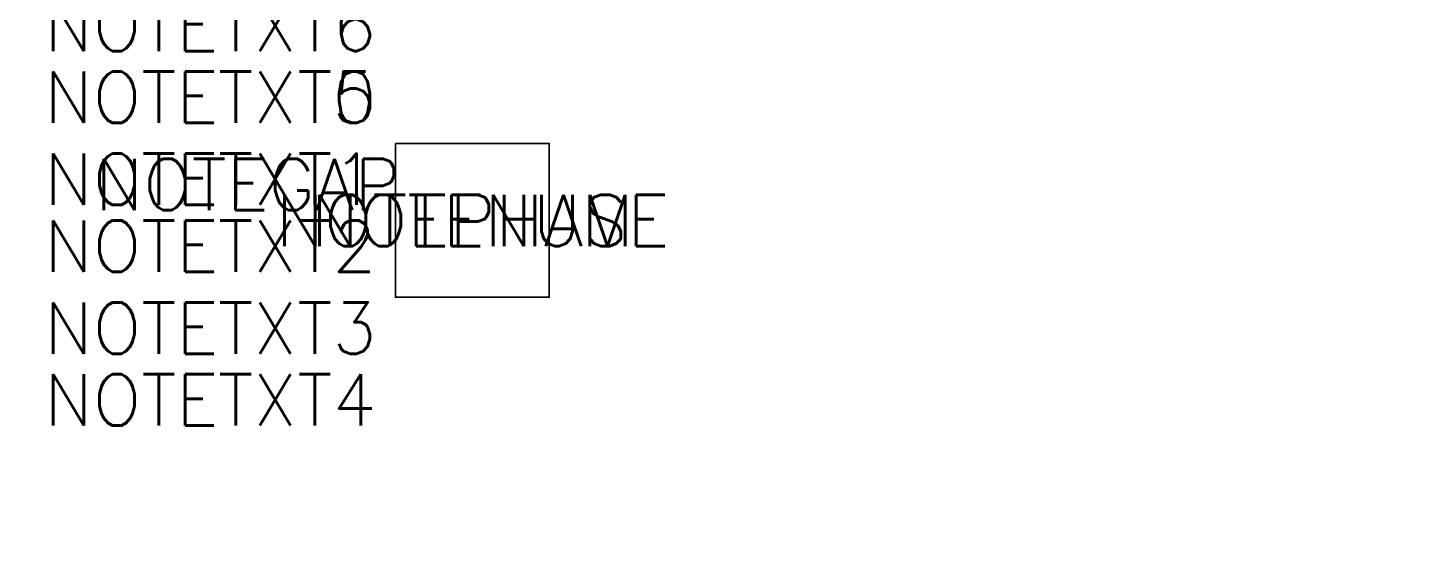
# Model space of a CAD drawing. Extents: x -8.7 to 18.6, y -6.2 to 3.8.
import ezdxf
from ezdxf.enums import TextEntityAlignment as Align

# ---------------------------------------------------------------- set-up
doc = ezdxf.new("R2010")
doc.units = 0
doc.header["$MEASUREMENT"] = 0
doc.layers.get('0').update_dxf_attribs({"lineweight": 35})
doc.layers.get('Defpoints').update_dxf_attribs({"lineweight": 35})
doc.styles.add('Simplex', font='simplex.shx', dxfattribs={"width": 0.75})
doc.styles.get("Standard").update_dxf_attribs({"font": 'romans.shx', "width": 0.75})

msp = doc.modelspace()

# ---------------------------------------------------------------- linework, layer by layer
msp.add_line((0, 0), (-1, 0))

# ---------------------------------------------------------------- texts
at = {"lineweight": 30, "flags": 104}
msp.add_attdef('NOTETXT4', text='LINE 4 TEXT', height=1, dxfattribs=at).set_placement((-1.87, -3), align=Align.TOP_RIGHT)
at = {"layer": 'Defpoints', "lineweight": 30, "flags": 104}
msp.add_attdef('NOTETXT0', text='', height=1, dxfattribs=at).set_placement((-1.87, 1.6), align=Align.BOTTOM_RIGHT)

# ---------------------------------------------------------------- next in the draw order: wipeouts: each hides what was drawn before it
msp.add_wipeout([(1.5, 1.5), (-1.5, 1.5), (-1.5, -1.5), (1.5, -1.5)])

# ---------------------------------------------------------------- next in the draw order: linework, layer by layer
msp.add_lwpolyline([(-1.5, 1.5), (1.5, 1.5), (1.5, -1.5), (-1.5, -1.5)], close=True)

# ---------------------------------------------------------------- next in the draw order: texts
at = {"lineweight": 30, "flags": 104}
for tag, text, p in [('NOTETXT6', 'LINE 6 TEXT', (-1.87, 3)), ('NOTETXT5', 'LINE 5 TEXT', (-1.87, 1.6)), ('NOTETXT1', '%%uLINE 1 TEXT', (-1.87, 0))]:
    msp.add_attdef(tag, text=text, height=1, dxfattribs=at).set_placement(p, align=Align.BOTTOM_RIGHT)
at = {"style": 'Simplex'}
msp.add_attdef('NOTEGAP', text='%%u      ', height=1, dxfattribs=at).set_placement((-1.4, 0.2), align=Align.RIGHT)
at = {"lineweight": 30, "flags": 104}
for tag, text, p in [('NOTETXT2', '%%oLINE 2 TEXT', (-1.87, 0)), ('NOTETXT3', 'LINE 3 TEXT', (-1.87, -1.6))]:
    msp.add_attdef(tag, text=text, height=1, dxfattribs=at).set_placement(p, align=Align.TOP_RIGHT)
at = {"lineweight": 30}
for tag, text, flags in [('NOTENUM', 'XX', 104), ('NOTEPHASE', '1', 106)]:
    msp.add_attdef(tag, text=text, height=1, dxfattribs=dict(at, flags=flags)).set_placement((0, 0), align=Align.MIDDLE_CENTER)

doc.saveas('drawing.dxf')
